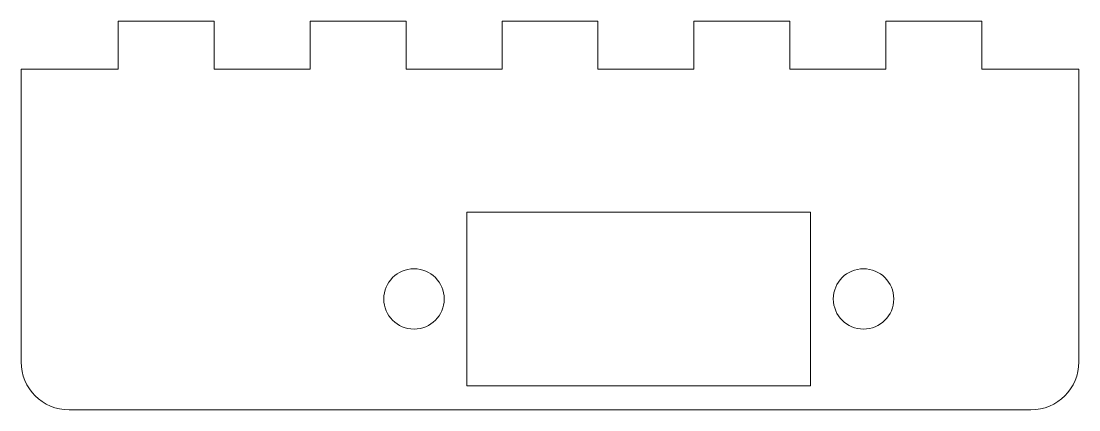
# Model space of a CAD drawing. Header units: inches. Extents: x 0 to 2.76, y 0 to 1.01.
import ezdxf

# ---------------------------------------------------------------- set-up
doc = ezdxf.new("R2010")
doc.units = ezdxf.units.IN
doc.header["$MEASUREMENT"] = 0

msp = doc.modelspace()

# ---------------------------------------------------------------- linework, layer by layer
at = {"color": 7, "linetype": 'Continuous', "lineweight": 15}
for p, q in [((0.253, 1.0125), (0.253, 0.8875)), ((0.503, 1.0125), (0.253, 1.0125)), ((0.503, 0.8875), (0.503, 1.0125)), ((0.753, 1.0125), (0.753, 0.8875)), ((1.003, 1.0125), (0.753, 1.0125)), ((1.003, 0.8875), (1.003, 1.0125)), ((1.253, 1.0125), (1.253, 0.8875)), ((1.503, 1.0125), (1.253, 1.0125)), ((1.503, 0.8875), (1.503, 1.0125)), ((1.753, 1.0125), (1.753, 0.8875)), ((2.003, 1.0125), (1.753, 1.0125)), ((2.003, 0.8875), (2.003, 1.0125)), ((2.253, 1.0125), (2.253, 0.8875)), ((2.503, 1.0125), (2.253, 1.0125)), ((2.503, 0.8875), (2.503, 1.0125)), ((0.253, 0.8875), (0, 0.8875)), ((0, 0.8875), (0, 0.125)), ((0.753, 0.8875), (0.503, 0.8875)), ((1.253, 0.8875), (1.003, 0.8875)), ((1.753, 0.8875), (1.503, 0.8875)), ((2.253, 0.8875), (2.003, 0.8875)), ((2.7559, 0.8875), (2.503, 0.8875)), ((2.7559, 0.125), (2.7559, 0.8875)), ((2.0571, 0.5153), (1.1614, 0.5153)), ((1.1614, 0.5153), (1.1614, 0.0625)), ((2.0571, 0.0625), (2.0571, 0.5153)), ((1.1614, 0.0625), (2.0571, 0.0625)), ((0.125, 0), (2.6309, 0))]:
    msp.add_line(p, q, dxfattribs=at)
for centre in [(1.0236, 0.2889), (2.1949, 0.2889)]:
    msp.add_circle(centre, 0.0787, dxfattribs=at)
for centre, start, end in [((0.125, 0.125), 180, 270), ((2.6309, 0.125), 270, 0)]:
    msp.add_arc(centre, 0.125, start, end, dxfattribs=at)

doc.saveas('drawing.dxf')
